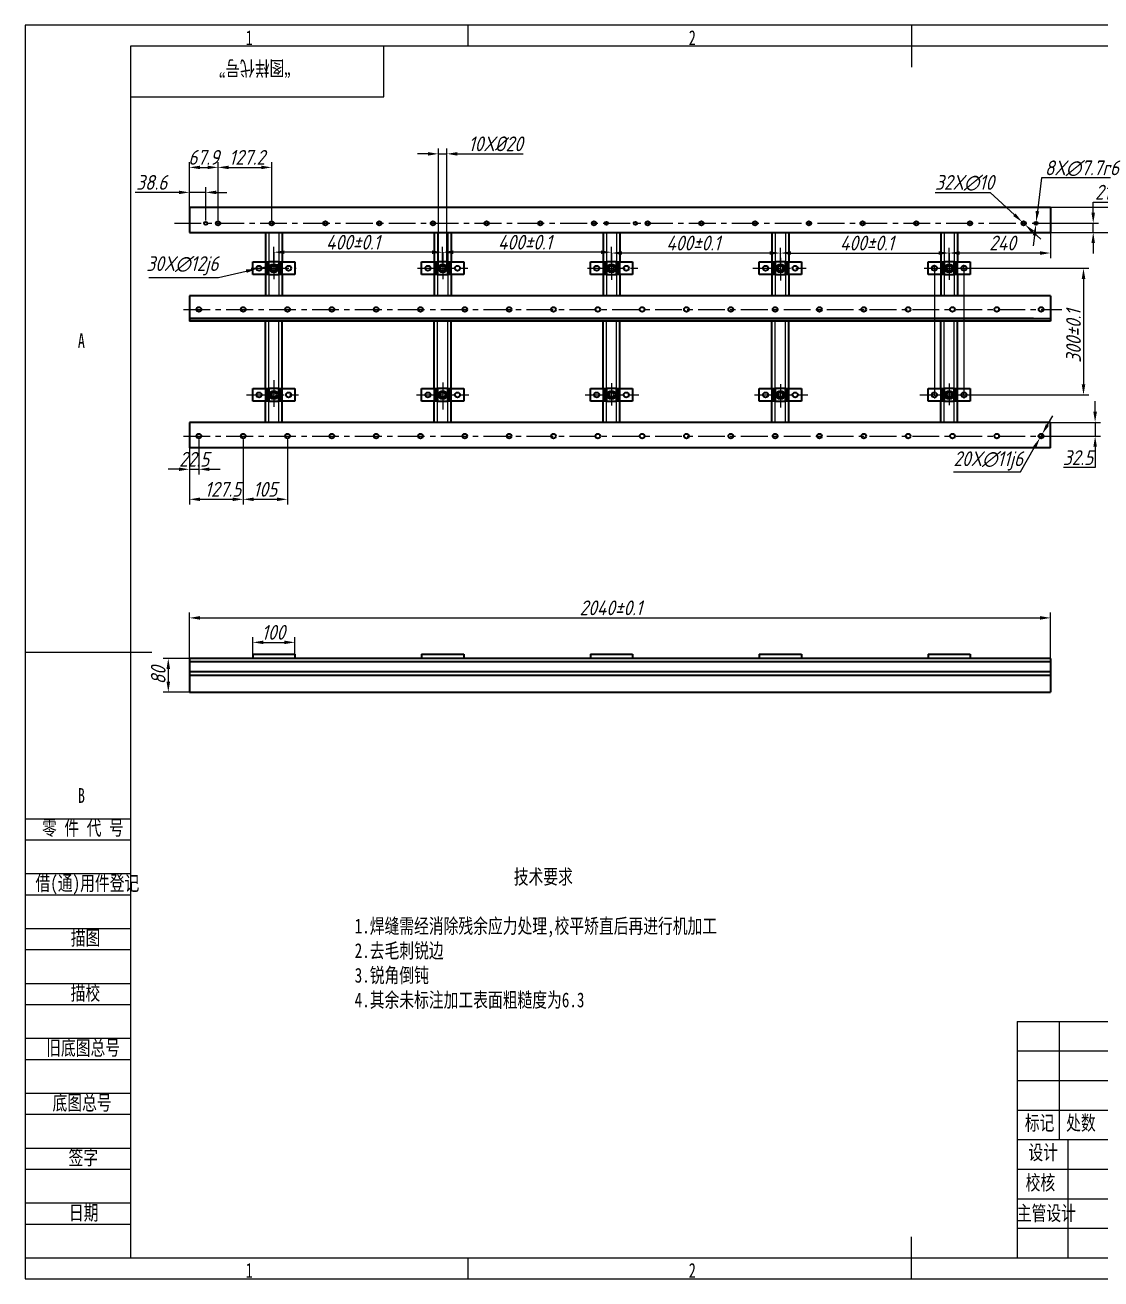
# Model space of a CAD drawing. Header units: millimetres. Extents: x 0 to 420, y 0 to 297.
# Drawn here: x 0 to 254.9, y 0 to 297 of the extents above; entities that cross this region are included whole.
import ezdxf

# ---------------------------------------------------------------- set-up
doc = ezdxf.new("R2010")
doc.units = ezdxf.units.MM
doc.header["$PDSIZE"] = -1
doc.linetypes.add('CENTER', pattern=[10.16, 6.35, -1.27, 1.27, -1.27])
doc.linetypes.add('CENTERX2', pattern=[20.32, 12.7, -2.54, 2.54, -2.54])
for name, color, linetype in [('10', 7, 'Continuous'), ('5', 7, 'Continuous'), ('9', 7, 'Continuous'), ('SLD-0', 7, 'Continuous')]:
    doc.layers.add(name, color=color, linetype=linetype)
for name, color, linetype, lineweight in [('中心线层', 1, 'CENTERX2', 15), ('文字层', 3, 'Continuous', 15), ('标注层', 4, 'Continuous', 15), ('细线层', 4, 'Continuous', 15), ('轮廓实线层', 7, 'Continuous', 40)]:
    doc.layers.add(name, color=color, linetype=linetype, lineweight=lineweight)
doc.styles.add('SLDTEXTSTYLE0', font='TXT', dxfattribs={"width": 0.7})
doc.styles.get("Standard").update_dxf_attribs({"font": 'gbeitc.shx', "height": 3.5})
doc.styles.add('中文', font='hyswlongfangsong.ttf', dxfattribs={"height": 3.5})
doc.dimstyles.new('ISO-25', dxfattribs={"dimtxt": 3.5, "dimasz": 2.5, "dimexe": 1.25, "dimexo": 0, "dimtad": 1, "dimtoh": 1, "dimdec": 1, "dimlfac": 10, "dimdsep": 46, "dimtxsty": 'Standard', "dimcen": 2.5, "dimadec": 0, "dimazin": 0, "dimtfac": 1, "dimtdec": 1, "dimtmove": 0, "dimatfit": 3, "dimfxl": 1, "dimarcsym": 0})
doc.dimstyles.new('对称偏差ISO-25', dxfattribs={"dimtxt": 3.5, "dimasz": 2.5, "dimexe": 1.25, "dimexo": 0, "dimtad": 1, "dimtoh": 1, "dimdec": 1, "dimlfac": 10, "dimdsep": 46, "dimtxsty": 'Standard', "dimcen": 2.5, "dimadec": 0, "dimazin": 0, "dimtol": 1, "dimtp": 0.1, "dimtm": 0.1, "dimtfac": 1, "dimtdec": 1, "dimtmove": 0, "dimatfit": 3, "dimfxl": 1, "dimarcsym": 0})

# ---------------------------------------------------------------- blocks, each defined once
blk = doc.blocks.new('_D')
at = {"layer": 'Defpoints', "color": 0, "transparency": 16777216}
for p in [(38.93, 196.89), (41.18, 198.84), (41.18, 191.78)]:
    blk.add_point(p, dxfattribs=at)
at = {"layer": '标注层', "color": 0, "lineweight": -2, "transparency": 16777216}
for p, q in [((38.93, 196.89), (38.93, 190.53)), ((41.18, 198.84), (41.18, 190.53)), ((36.43, 191.78), (33.93, 191.78)), ((38.93, 191.78), (41.18, 191.78)), ((43.68, 191.78), (46.18, 191.78))]:
    blk.add_line(p, q, dxfattribs=at)
at = {"layer": '标注层', "color": 0, "transparency": 16777216}
for points in [[(36.43, 192.2), (36.43, 191.37), (38.93, 191.78)], [(43.68, 192.2), (43.68, 191.37), (41.18, 191.78)]]:
    blk.add_solid(points, dxfattribs=at)
at = {"layer": '标注层', "color": 0, "transparency": 16777216, "insert": (40.06, 195.91), "char_height": 3.5, "attachment_point": 2}
blk.add_mtext('22.5', dxfattribs=at)
blk = doc.blocks.new('_D_1')
at = {"layer": 'Defpoints', "color": 0, "transparency": 16777216}
for p in [(38.93, 196.89), (51.68, 198.84), (51.68, 184.67)]:
    blk.add_point(p, dxfattribs=at)
at = {"layer": '标注层', "color": 0, "lineweight": -2, "transparency": 16777216}
for p, q in [((38.93, 196.89), (38.93, 183.42)), ((51.68, 198.84), (51.68, 183.42)), ((41.43, 184.67), (49.18, 184.67))]:
    blk.add_line(p, q, dxfattribs=at)
at = {"layer": '标注层', "color": 0, "transparency": 16777216}
for points in [[(41.43, 185.08), (41.43, 184.25), (38.93, 184.67)], [(49.18, 185.08), (49.18, 184.25), (51.68, 184.67)]]:
    blk.add_solid(points, dxfattribs=at)
at = {"layer": '标注层', "color": 0, "transparency": 16777216, "insert": (46.89, 188.79), "char_height": 3.5, "attachment_point": 2}
blk.add_mtext('127.5', dxfattribs=at)
blk = doc.blocks.new('_D_2')
at = {"layer": 'Defpoints', "color": 0, "transparency": 16777216}
for p in [(51.68, 198.84), (62.18, 198.84), (62.18, 184.67)]:
    blk.add_point(p, dxfattribs=at)
at = {"layer": '标注层', "color": 0, "lineweight": -2, "transparency": 16777216}
for p, q in [((51.68, 198.84), (51.68, 183.42)), ((62.18, 198.84), (62.18, 183.42)), ((54.18, 184.67), (59.68, 184.67))]:
    blk.add_line(p, q, dxfattribs=at)
at = {"layer": '标注层', "color": 0, "transparency": 16777216}
for points in [[(54.18, 185.08), (54.18, 184.25), (51.68, 184.67)], [(59.68, 185.08), (59.68, 184.25), (62.18, 184.67)]]:
    blk.add_solid(points, dxfattribs=at)
at = {"layer": '标注层', "color": 0, "transparency": 16777216, "insert": (56.87, 188.79), "char_height": 3.5, "attachment_point": 2}
blk.add_mtext('105', dxfattribs=at)
blk = doc.blocks.new('_D_3')
at = {"layer": 'Defpoints', "color": 0, "transparency": 16777216}
for p in [(38.93, 257.37), (38.93, 253.89), (42.79, 250.68)]:
    blk.add_point(p, dxfattribs=at)
at = {"layer": '标注层', "color": 0, "lineweight": -2, "transparency": 16777216}
for p, q in [((38.93, 253.89), (38.93, 258.62)), ((42.79, 250.68), (42.79, 258.62)), ((36.43, 257.37), (26.05, 257.37)), ((42.79, 257.37), (38.93, 257.37)), ((45.29, 257.37), (47.79, 257.37))]:
    blk.add_line(p, q, dxfattribs=at)
at = {"layer": '标注层', "color": 0, "transparency": 16777216}
for points in [[(36.43, 257.78), (36.43, 256.95), (38.93, 257.37)], [(45.29, 257.78), (45.29, 256.95), (42.79, 257.37)]]:
    blk.add_solid(points, dxfattribs=at)
at = {"layer": '标注层', "color": 0, "transparency": 16777216, "insert": (29.99, 261.49), "char_height": 3.5, "attachment_point": 2}
blk.add_mtext('38.6', dxfattribs=at)
blk = doc.blocks.new('_D_4')
at = {"layer": 'Defpoints', "color": 0, "transparency": 16777216}
for p in [(45.72, 263.29), (38.93, 253.89), (45.72, 250.79)]:
    blk.add_point(p, dxfattribs=at)
at = {"layer": '标注层', "color": 0, "lineweight": -2, "transparency": 16777216}
for p, q in [((38.93, 253.89), (38.93, 264.54)), ((45.72, 250.79), (45.72, 264.54)), ((41.43, 263.29), (43.22, 263.29))]:
    blk.add_line(p, q, dxfattribs=at)
at = {"layer": '标注层', "color": 0, "transparency": 16777216}
for points in [[(41.43, 263.7), (41.43, 262.87), (38.93, 263.29)], [(43.22, 263.7), (43.22, 262.87), (45.72, 263.29)]]:
    blk.add_solid(points, dxfattribs=at)
at = {"layer": '标注层', "color": 0, "transparency": 16777216, "insert": (42.33, 267.41), "char_height": 3.5, "attachment_point": 2}
blk.add_mtext('67.9', dxfattribs=at)
blk = doc.blocks.new('_D_5')
at = {"layer": 'Defpoints', "color": 0, "transparency": 16777216}
for p in [(58.44, 263.29), (45.72, 250.79), (58.44, 250.79)]:
    blk.add_point(p, dxfattribs=at)
at = {"layer": '标注层', "color": 0, "lineweight": -2, "transparency": 16777216}
for p, q in [((45.72, 250.79), (45.72, 264.54)), ((58.44, 250.79), (58.44, 264.54)), ((48.22, 263.29), (55.94, 263.29))]:
    blk.add_line(p, q, dxfattribs=at)
at = {"layer": '标注层', "color": 0, "transparency": 16777216}
for points in [[(48.22, 263.7), (48.22, 262.87), (45.72, 263.29)], [(55.94, 263.7), (55.94, 262.87), (58.44, 263.29)]]:
    blk.add_solid(points, dxfattribs=at)
at = {"layer": '标注层', "color": 0, "transparency": 16777216, "insert": (52.58, 267.41), "char_height": 3.5, "attachment_point": 2}
blk.add_mtext('127.2', dxfattribs=at)
blk = doc.blocks.new('_D_6')
at = {"layer": 'Defpoints', "color": 0, "transparency": 16777216}
for p in [(242.93, 253.89), (218.93, 243), (218.93, 240.64)]:
    blk.add_point(p, dxfattribs=at)
at = {"layer": '标注层', "color": 0, "lineweight": -2, "transparency": 16777216}
for p, q in [((242.93, 253.89), (242.93, 241.75)), ((218.93, 240.64), (218.93, 244.25)), ((240.43, 243), (221.43, 243))]:
    blk.add_line(p, q, dxfattribs=at)
at = {"layer": '标注层', "color": 0, "transparency": 16777216}
for points in [[(221.43, 243.42), (221.43, 242.58), (218.93, 243)], [(240.43, 243.42), (240.43, 242.58), (242.93, 243)]]:
    blk.add_solid(points, dxfattribs=at)
at = {"layer": '标注层', "color": 0, "transparency": 16777216, "insert": (231.55, 247.12), "char_height": 3.5, "attachment_point": 2}
blk.add_mtext('240', dxfattribs=at)
blk = doc.blocks.new('_D_7')
at = {"layer": 'Defpoints', "color": 0, "lineweight": -3, "transparency": 16777216}
for p in [(178.93, 240.64), (218.93, 243), (218.93, 240.64)]:
    blk.add_point(p, dxfattribs=at)
at = {"layer": '标注层', "color": 0, "lineweight": -2, "transparency": 16777216}
for p, q in [((178.93, 240.64), (178.93, 244.25)), ((218.93, 240.64), (218.93, 244.25)), ((181.43, 243), (216.43, 243))]:
    blk.add_line(p, q, dxfattribs=at)
at = {"layer": '标注层', "color": 0, "lineweight": -3, "transparency": 16777216}
for points in [[(181.43, 243.42), (181.43, 242.58), (178.93, 243)], [(216.43, 243.42), (216.43, 242.58), (218.93, 243)]]:
    blk.add_solid(points, dxfattribs=at)
at = {"layer": '标注层', "color": 0, "transparency": 16777216, "insert": (199.43, 247.12), "char_height": 3.5, "attachment_point": 2}
blk.add_mtext('400±0.1', dxfattribs=at)
blk = doc.blocks.new('_D_8')
at = {"layer": 'Defpoints', "color": 0, "lineweight": -3, "transparency": 16777216}
for p in [(240.41, 199.17), (240.96, 200.12)]:
    blk.add_point(p, dxfattribs=at)
at = {"layer": '标注层', "color": 0, "lineweight": -2, "transparency": 16777216}
for p, q in [((242.21, 202.28), (243.46, 204.45)), ((240.96, 200.12), (240.41, 199.17)), ((235.8, 191.17), (239.16, 197)), ((219.93, 191.17), (235.8, 191.17))]:
    blk.add_line(p, q, dxfattribs=at)
at = {"layer": '标注层', "color": 0, "lineweight": -3, "transparency": 16777216}
for points in [[(241.85, 202.49), (242.57, 202.07), (240.96, 200.12)], [(238.8, 197.21), (239.52, 196.79), (240.41, 199.17)]]:
    blk.add_solid(points, dxfattribs=at)
at = {"layer": '标注层', "color": 0, "transparency": 16777216, "insert": (219.93, 196.03), "char_height": 3.5, "attachment_point": 1}
blk.add_mtext('20X∅11j6', dxfattribs=at)
blk = doc.blocks.new('_D_9')
at = {"layer": 'Defpoints', "color": 0, "lineweight": -3, "transparency": 16777216}
for p in [(217.68, 239.39), (217.68, 209.39), (250.75, 209.39)]:
    blk.add_point(p, dxfattribs=at)
at = {"layer": '标注层', "color": 0, "lineweight": -2, "transparency": 16777216}
for p, q in [((217.68, 239.39), (252, 239.39)), ((250.75, 236.89), (250.75, 211.89)), ((217.68, 209.39), (252, 209.39))]:
    blk.add_line(p, q, dxfattribs=at)
at = {"layer": '标注层', "color": 0, "lineweight": -3, "transparency": 16777216}
for points in [[(250.33, 236.89), (251.17, 236.89), (250.75, 239.39)], [(250.33, 211.89), (251.17, 211.89), (250.75, 209.39)]]:
    blk.add_solid(points, dxfattribs=at)
at = {"layer": '标注层', "color": 0, "transparency": 16777216, "insert": (246.63, 223.3), "char_height": 3.5, "attachment_point": 2, "rotation": 90}
blk.add_mtext('300±0.1', dxfattribs=at)
blk = doc.blocks.new('_D_10')
at = {"layer": 'Defpoints', "color": 0, "lineweight": -3, "transparency": 16777216}
for p in [(239.45, 249.66), (239.54, 250.42)]:
    blk.add_point(p, dxfattribs=at)
at = {"layer": '标注层', "color": 0, "lineweight": -2, "transparency": 16777216}
for p, q in [((240.81, 260.8), (239.85, 252.91)), ((257.12, 260.8), (240.81, 260.8)), ((239.45, 249.66), (239.54, 250.42)), ((239.14, 247.18), (238.84, 244.7))]:
    blk.add_line(p, q, dxfattribs=at)
at = {"layer": '标注层', "color": 0, "lineweight": -3, "transparency": 16777216}
for points in [[(239.43, 252.96), (240.26, 252.85), (239.54, 250.42)], [(238.73, 247.23), (239.56, 247.13), (239.45, 249.66)]]:
    blk.add_solid(points, dxfattribs=at)
at = {"layer": '标注层', "color": 0, "transparency": 16777216, "insert": (241.59, 264.93), "char_height": 3.5, "attachment_point": 1}
blk.add_mtext('8X∅7.7r6', dxfattribs=at)
blk = doc.blocks.new('_D_11')
at = {"layer": 'Defpoints', "color": 0, "transparency": 16777216}
for p in [(236.2, 250.38), (236.94, 249.7)]:
    blk.add_point(p, dxfattribs=at)
at = {"layer": '标注层', "color": 0, "lineweight": -2, "transparency": 16777216}
for p, q in [((215.57, 257.36), (228.66, 257.36)), ((228.66, 257.36), (234.37, 252.08)), ((236.94, 249.7), (236.2, 250.38)), ((238.77, 248), (240.61, 246.31))]:
    blk.add_line(p, q, dxfattribs=at)
at = {"layer": '标注层', "color": 0, "transparency": 16777216}
for points in [[(234.65, 252.38), (234.09, 251.77), (236.2, 250.38)], [(239.06, 248.31), (238.49, 247.7), (236.94, 249.7)]]:
    blk.add_solid(points, dxfattribs=at)
at = {"layer": '标注层', "color": 0, "transparency": 16777216, "insert": (215.57, 261.48), "char_height": 3.5, "attachment_point": 1}
blk.add_mtext('32X∅10', dxfattribs=at)
blk = doc.blocks.new('_D_12')
at = {"layer": 'Defpoints', "color": 0, "transparency": 16777216}
for p in [(242.93, 202.89), (239.88, 199.64), (253.5, 199.64)]:
    blk.add_point(p, dxfattribs=at)
at = {"layer": '标注层', "color": 0, "lineweight": -2, "transparency": 16777216}
for p, q in [((253.5, 205.39), (253.5, 207.89)), ((242.93, 202.89), (254.75, 202.89)), ((253.5, 202.89), (253.5, 199.64)), ((239.88, 199.64), (254.75, 199.64)), ((253.5, 197.14), (253.5, 192.17)), ((253.5, 192.17), (246.02, 192.17))]:
    blk.add_line(p, q, dxfattribs=at)
at = {"layer": '标注层', "color": 0, "transparency": 16777216}
for points in [[(253.09, 205.39), (253.92, 205.39), (253.5, 202.89)], [(253.09, 197.14), (253.92, 197.14), (253.5, 199.64)]]:
    blk.add_solid(points, dxfattribs=at)
at = {"layer": '标注层', "color": 0, "transparency": 16777216, "insert": (249.45, 196.29), "char_height": 3.5, "attachment_point": 2}
blk.add_mtext('32.5', dxfattribs=at)
blk = doc.blocks.new('_D_13')
at = {"layer": 'Defpoints', "color": 0, "transparency": 16777216}
for p in [(240.13, 250.04), (242.93, 247.89), (253.05, 247.89)]:
    blk.add_point(p, dxfattribs=at)
at = {"layer": '标注层', "color": 0, "lineweight": -2, "transparency": 16777216}
for p, q in [((253.05, 252.54), (253.05, 255.04)), ((253.05, 255.04), (259.87, 255.04)), ((240.13, 250.04), (254.3, 250.04)), ((253.05, 247.89), (253.05, 250.04)), ((242.93, 247.89), (254.3, 247.89)), ((253.05, 245.39), (253.05, 242.89))]:
    blk.add_line(p, q, dxfattribs=at)
at = {"layer": '标注层', "color": 0, "transparency": 16777216}
for points in [[(252.63, 252.54), (253.46, 252.54), (253.05, 250.04)], [(252.63, 245.39), (253.46, 245.39), (253.05, 247.89)]]:
    blk.add_solid(points, dxfattribs=at)
at = {"layer": '标注层', "color": 0, "transparency": 16777216, "insert": (256.77, 259.17), "char_height": 3.5, "attachment_point": 2}
blk.add_mtext('21.5', dxfattribs=at)
blk = doc.blocks.new('_D_16')
at = {"layer": 'Defpoints', "color": 0, "lineweight": -3, "transparency": 16777216}
for p in [(99.93, 266.5), (97.93, 239.39), (99.93, 239.39)]:
    blk.add_point(p, dxfattribs=at)
at = {"layer": '标注层', "color": 0, "lineweight": -2, "transparency": 16777216}
for p, q in [((97.93, 239.39), (97.93, 267.75)), ((99.93, 239.39), (99.93, 267.75)), ((95.43, 266.5), (92.93, 266.5)), ((97.93, 266.5), (99.93, 266.5)), ((102.43, 266.5), (118, 266.5))]:
    blk.add_line(p, q, dxfattribs=at)
at = {"layer": '标注层', "color": 0, "lineweight": -3, "transparency": 16777216}
for points in [[(95.43, 266.91), (95.43, 266.08), (97.93, 266.5)], [(102.43, 266.91), (102.43, 266.08), (99.93, 266.5)]]:
    blk.add_solid(points, dxfattribs=at)
at = {"layer": '标注层', "color": 0, "transparency": 16777216, "insert": (111.47, 270.62), "char_height": 3.5, "attachment_point": 2}
blk.add_mtext('10X%%C20', dxfattribs=at)
blk = doc.blocks.new('_D_17')
at = {"layer": 'Defpoints', "color": 0, "lineweight": -3, "transparency": 16777216}
for p in [(138.93, 243), (138.93, 240.64), (178.93, 240.64)]:
    blk.add_point(p, dxfattribs=at)
at = {"layer": '标注层', "color": 0, "lineweight": -2, "transparency": 16777216}
for p, q in [((138.93, 240.64), (138.93, 244.25)), ((178.93, 240.64), (178.93, 244.25)), ((176.43, 243), (141.43, 243))]:
    blk.add_line(p, q, dxfattribs=at)
at = {"layer": '标注层', "color": 0, "lineweight": -3, "transparency": 16777216}
for points in [[(141.43, 243.42), (141.43, 242.58), (138.93, 243)], [(176.43, 243.42), (176.43, 242.58), (178.93, 243)]]:
    blk.add_solid(points, dxfattribs=at)
at = {"layer": '标注层', "color": 0, "transparency": 16777216, "insert": (158.29, 247.12), "char_height": 3.5, "attachment_point": 2}
blk.add_mtext('400±0.1', dxfattribs=at)
blk = doc.blocks.new('_D_18')
at = {"layer": 'Defpoints', "color": 0, "lineweight": -3, "transparency": 16777216}
for p in [(98.93, 243.2), (98.93, 240.64), (138.93, 240.64)]:
    blk.add_point(p, dxfattribs=at)
at = {"layer": '标注层', "color": 0, "lineweight": -2, "transparency": 16777216}
for p, q in [((98.93, 240.64), (98.93, 244.45)), ((138.93, 240.64), (138.93, 244.45)), ((136.43, 243.2), (101.43, 243.2))]:
    blk.add_line(p, q, dxfattribs=at)
at = {"layer": '标注层', "color": 0, "lineweight": -3, "transparency": 16777216}
for points in [[(101.43, 243.62), (101.43, 242.78), (98.93, 243.2)], [(136.43, 243.62), (136.43, 242.78), (138.93, 243.2)]]:
    blk.add_solid(points, dxfattribs=at)
at = {"layer": '标注层', "color": 0, "transparency": 16777216, "insert": (118.41, 247.32), "char_height": 3.5, "attachment_point": 2}
blk.add_mtext('400±0.1', dxfattribs=at)
blk = doc.blocks.new('_D_19')
at = {"layer": 'Defpoints', "color": 0, "lineweight": -3, "transparency": 16777216}
for p in [(58.93, 243.2), (58.93, 240.64), (98.93, 240.64)]:
    blk.add_point(p, dxfattribs=at)
at = {"layer": '标注层', "color": 0, "lineweight": -2, "transparency": 16777216}
for p, q in [((58.93, 240.64), (58.93, 244.45)), ((98.93, 240.64), (98.93, 244.45)), ((96.43, 243.2), (61.43, 243.2))]:
    blk.add_line(p, q, dxfattribs=at)
at = {"layer": '标注层', "color": 0, "lineweight": -3, "transparency": 16777216}
for points in [[(61.43, 243.62), (61.43, 242.78), (58.93, 243.2)], [(96.43, 243.62), (96.43, 242.78), (98.93, 243.2)]]:
    blk.add_solid(points, dxfattribs=at)
at = {"layer": '标注层', "color": 0, "transparency": 16777216, "insert": (77.67, 247.32), "char_height": 3.5, "attachment_point": 2}
blk.add_mtext('400±0.1', dxfattribs=at)
blk = doc.blocks.new('SW_CENTERMARKSYMBOL_13')
at = {"layer": '10', "color": 0}
for p, q in [((-0.5, 0), (-0.85, 0)), ((0, 0), (-0.25, 0)), ((0, 0.5), (0, 0.85)), ((0, 0), (0, 0.25)), ((0, 0), (0, -0.25)), ((0, 0), (0.25, 0)), ((0, -0.5), (0, -0.85)), ((0, -0.5), (0, -29.5)), ((-0.5, -30), (-0.85, -30)), ((0, -30), (-0.25, -30)), ((0, -30), (0, -29.75)), ((0, -30), (0.25, -30)), ((0, -30), (0, -30.25)), ((0, -30.5), (0, -30.85)), ((0.5, -30), (0.85, -30))]:
    blk.add_line(p, q, dxfattribs=at)
blk = doc.blocks.new('SW_CENTERMARKSYMBOL_14')
at = {"layer": '10', "color": 0}
for p, q in [((-0.5, 0), (-0.85, 0)), ((0, 0), (-0.25, 0)), ((0, 0.5), (0, 0.85)), ((0, 0), (0, 0.25)), ((0, 0), (0, -0.25)), ((0, 0), (0.25, 0)), ((0, -0.5), (0, -0.85)), ((0, -0.5), (0, -29.5)), ((-0.5, -30), (-0.85, -30)), ((0, -30), (-0.25, -30)), ((0, -30), (0, -29.75)), ((0, -30), (0.25, -30)), ((0, -30), (0, -30.25)), ((0, -30.5), (0, -30.85)), ((0.5, -30), (0.85, -30))]:
    blk.add_line(p, q, dxfattribs=at)
blk = doc.blocks.new('_D_20')
at = {"layer": 'Defpoints', "color": 0, "lineweight": -3, "transparency": 16777216}
for p in [(242.93, 156.58), (38.93, 146.98), (242.93, 146.98)]:
    blk.add_point(p, dxfattribs=at)
at = {"layer": '标注层', "color": 0, "lineweight": -2, "transparency": 16777216}
for p, q in [((38.93, 146.98), (38.93, 157.83)), ((242.93, 146.98), (242.93, 157.83)), ((41.43, 156.58), (240.43, 156.58))]:
    blk.add_line(p, q, dxfattribs=at)
at = {"layer": '标注层', "color": 0, "lineweight": -3, "transparency": 16777216}
for points in [[(41.43, 157), (41.43, 156.16), (38.93, 156.58)], [(240.43, 157), (240.43, 156.16), (242.93, 156.58)]]:
    blk.add_solid(points, dxfattribs=at)
at = {"layer": '标注层', "color": 0, "transparency": 16777216, "insert": (138.77, 160.71), "char_height": 3.5, "attachment_point": 2}
blk.add_mtext('2040±0.1', dxfattribs=at)
blk = doc.blocks.new('_D_21')
at = {"layer": 'Defpoints', "color": 0, "lineweight": -3, "transparency": 16777216}
for p in [(63.93, 150.78), (53.93, 147.98), (63.93, 147.98)]:
    blk.add_point(p, dxfattribs=at)
at = {"layer": '标注层', "color": 0, "lineweight": -2, "transparency": 16777216}
for p, q in [((53.93, 147.98), (53.93, 152.03)), ((63.93, 147.98), (63.93, 152.03)), ((56.43, 150.78), (61.43, 150.78))]:
    blk.add_line(p, q, dxfattribs=at)
at = {"layer": '标注层', "color": 0, "lineweight": -3, "transparency": 16777216}
for points in [[(56.43, 151.2), (56.43, 150.37), (53.93, 150.78)], [(61.43, 151.2), (61.43, 150.37), (63.93, 150.78)]]:
    blk.add_solid(points, dxfattribs=at)
at = {"layer": '标注层', "color": 0, "transparency": 16777216, "insert": (58.82, 154.91), "char_height": 3.5, "attachment_point": 2}
blk.add_mtext('100', dxfattribs=at)
blk = doc.blocks.new('_D_22')
at = {"layer": 'Defpoints', "color": 0, "lineweight": -3, "transparency": 16777216}
for p in [(38.93, 146.98), (33.93, 138.98), (38.93, 138.98)]:
    blk.add_point(p, dxfattribs=at)
at = {"layer": '标注层', "color": 0, "lineweight": -2, "transparency": 16777216}
for p, q in [((38.93, 146.98), (32.68, 146.98)), ((33.93, 144.48), (33.93, 141.48)), ((38.93, 138.98), (32.68, 138.98))]:
    blk.add_line(p, q, dxfattribs=at)
at = {"layer": '标注层', "color": 0, "lineweight": -3, "transparency": 16777216}
for points in [[(33.51, 144.48), (34.35, 144.48), (33.93, 146.98)], [(33.51, 141.48), (34.35, 141.48), (33.93, 138.98)]]:
    blk.add_solid(points, dxfattribs=at)
at = {"layer": '标注层', "color": 0, "transparency": 16777216, "insert": (29.8, 142.98), "char_height": 3.5, "attachment_point": 2, "rotation": 90}
blk.add_mtext('80', dxfattribs=at)
blk = doc.blocks.new('*D59')
at = {"layer": 'Defpoints', "color": 0, "lineweight": -3, "transparency": 16777216}
for p in [(54.85, 239.26), (56.02, 239.52)]:
    blk.add_point(p, dxfattribs=at)
at = {"layer": '标注层', "color": 0, "lineweight": -2, "transparency": 16777216}
for p, q in [((58.46, 240.07), (60.9, 240.63)), ((45.85, 237.23), (52.41, 238.71)), ((56.02, 239.52), (54.85, 239.26)), ((29.33, 237.23), (45.85, 237.23))]:
    blk.add_line(p, q, dxfattribs=at)
at = {"layer": '标注层', "color": 0, "lineweight": -3, "transparency": 16777216}
for points in [[(52.32, 239.12), (52.5, 238.3), (54.85, 239.26)], [(58.37, 240.48), (58.55, 239.67), (56.02, 239.52)]]:
    blk.add_solid(points, dxfattribs=at)
at = {"layer": '标注层', "color": 0, "transparency": 16777216, "insert": (37.27, 239.97), "char_height": 3.5, "attachment_point": 5}
blk.add_mtext('30X∅12j6', dxfattribs=at)
blk = doc.blocks.new('*D60')
at = {"layer": 'Defpoints', "color": 0, "transparency": 16777216}
for p in [(242.93, 253.89), (264, 253.89), (242.93, 247.89)]:
    blk.add_point(p, dxfattribs=at)
at = {"layer": '标注层', "color": 0, "lineweight": -2, "transparency": 16777216}
for p, q in [((264, 256.39), (264, 258.89)), ((242.93, 253.89), (265.25, 253.89)), ((264, 247.89), (264, 253.89)), ((242.93, 247.89), (265.25, 247.89)), ((264, 245.39), (264, 242.89))]:
    blk.add_line(p, q, dxfattribs=at)
at = {"layer": '标注层', "color": 0, "transparency": 16777216}
for points in [[(263.58, 256.39), (264.42, 256.39), (264, 253.89)], [(263.58, 245.39), (264.42, 245.39), (264, 247.89)]]:
    blk.add_solid(points, dxfattribs=at)
at = {"layer": '标注层', "color": 0, "transparency": 16777216, "insert": (261.63, 250.89), "char_height": 3.5, "attachment_point": 5, "rotation": 90}
blk.add_mtext('60', dxfattribs=at)

msp = doc.modelspace()

# ---------------------------------------------------------------- linework, layer by layer
at = {"layer": '10', "color": 7}
for p, q in [((105, 292), (105, 297)), ((0, 109), (25, 109)), ((0, 104), (25, 104)), ((0, 96), (25, 96)), ((0, 91), (25, 91)), ((0, 83), (25, 83)), ((0, 78), (25, 78)), ((0, 70), (25, 70)), ((0, 65), (25, 65)), ((0, 57), (25, 57)), ((235, 54), (315, 54)), ((0, 52), (25, 52)), ((235, 47), (315, 47)), ((0, 44), (25, 44)), ((0, 39), (25, 39)), ((0, 31), (25, 31)), ((0, 26), (25, 26)), ((0, 18), (25, 18)), ((0, 13), (25, 13)), ((105, 0), (105, 5))]:
    msp.add_line(p, q, dxfattribs=at)
at = {"layer": '10', "color": 7, "lineweight": 15}
for p, q in [((245, 61), (245, 33)), ((235, 40), (315, 40)), ((235, 33), (365, 33)), ((247, 33), (247, 5)), ((235, 26), (315, 26)), ((235, 19), (315, 19)), ((235, 12), (315, 12))]:
    msp.add_line(p, q, dxfattribs=at)
at = {"layer": '5', "color": 7}
for p, q in [((210, 297), (210, 292)), ((210, 292), (210, 287)), ((0, 148.5), (25, 148.5)), ((25, 148.5), (30, 148.5)), ((210, 5), (210, 10)), ((210, 0), (210, 5))]:
    msp.add_line(p, q, dxfattribs=at)
at = {"layer": '5', "color": 7, "lineweight": 15}
for p, q in [((415, 292), (25, 292)), ((25, 292), (25, 5)), ((85, 280), (85, 292)), ((25, 280), (85, 280)), ((235, 61), (415, 61)), ((235, 61), (235, 5)), ((0, 5), (415, 5))]:
    msp.add_line(p, q, dxfattribs=at)
at = {"layer": '9', "color": 7}
for p, q in [((420, 297), (0, 297)), ((0, 297), (0, 0)), ((0, 0), (420, 0))]:
    msp.add_line(p, q, dxfattribs=at)
at = {"layer": '中心线层', "linetype": 'CENTER', "lineweight": -3}
for p, q in [((35.364, 250.042), (244.426, 250.042)), ((58.935, 243.199), (58.935, 236.1)), ((98.935, 243.199), (98.935, 236.107)), ((138.935, 242.999), (138.935, 235.826)), ((178.935, 241.889), (178.935, 236.488)), ((218.935, 242.999), (218.935, 236.19)), ((53.558, 239.392), (64.225, 239.392)), ((92.964, 239.392), (104.899, 239.392)), ((133.252, 239.392), (145.138, 239.392)), ((172.441, 239.392), (185.013, 239.392)), ((212.985, 239.392), (224.413, 239.392)), ((37.512, 229.642), (245.623, 229.642)), ((58.935, 212.893), (58.935, 206.474)), ((98.935, 212.304), (98.935, 205.611)), ((138.935, 212.218), (138.935, 206.872)), ((178.935, 211.97), (178.935, 206.448)), ((218.935, 212.066), (218.935, 206.941)), ((52.466, 209.392), (64.795, 209.392)), ((92.695, 209.392), (105.151, 209.392)), ((132.67, 209.392), (145.378, 209.392)), ((172.768, 209.392), (185.477, 209.392)), ((211.954, 209.392), (224.651, 209.392)), ((37.512, 199.642), (245.236, 199.642))]:
    msp.add_line(p, q, dxfattribs=at)
at = {"layer": '细线层', "linetype": 'ByBlock', "lineweight": -3}
for p, q in [((57.735, 247.892), (57.735, 240.892)), ((60.135, 247.892), (60.135, 240.892)), ((97.735, 247.892), (97.735, 240.892)), ((100.135, 247.892), (100.135, 240.892)), ((137.735, 247.892), (137.735, 240.892)), ((140.135, 247.892), (140.135, 240.892)), ((177.735, 247.892), (177.735, 240.892)), ((180.135, 247.892), (180.135, 240.892)), ((217.735, 247.892), (217.735, 240.892)), ((220.135, 247.892), (220.135, 240.892)), ((57.735, 237.892), (57.735, 232.892)), ((60.135, 237.892), (60.135, 232.892)), ((97.735, 237.892), (97.735, 232.892)), ((100.135, 237.892), (100.135, 232.892)), ((137.735, 237.892), (137.735, 232.892)), ((140.135, 237.892), (140.135, 232.892)), ((177.735, 237.892), (177.735, 232.892)), ((180.135, 237.892), (180.135, 232.892)), ((217.735, 237.892), (217.735, 232.892)), ((220.135, 237.892), (220.135, 232.892)), ((57.735, 210.892), (57.735, 226.892)), ((60.135, 210.892), (60.135, 226.892)), ((97.735, 210.892), (97.735, 226.892)), ((100.135, 210.892), (100.135, 226.892)), ((137.735, 210.892), (137.735, 226.892)), ((140.135, 210.892), (140.135, 226.892)), ((177.735, 210.892), (177.735, 226.892)), ((180.135, 210.892), (180.135, 226.892)), ((217.735, 210.892), (217.735, 226.892)), ((220.135, 210.892), (220.135, 226.892)), ((57.735, 202.892), (57.735, 207.892)), ((60.135, 202.892), (60.135, 207.892)), ((97.735, 202.892), (97.735, 207.892)), ((100.135, 202.892), (100.135, 207.892)), ((137.735, 202.892), (137.735, 207.892)), ((140.135, 202.892), (140.135, 207.892)), ((177.735, 202.892), (177.735, 207.892)), ((180.135, 202.892), (180.135, 207.892)), ((217.735, 202.892), (217.735, 207.892)), ((220.135, 202.892), (220.135, 207.892))]:
    msp.add_line(p, q, dxfattribs=at)
at = {"layer": '轮廓实线层', "linetype": 'ByBlock', "lineweight": 35}
for p, q in [((38.935, 253.892), (38.935, 247.892)), ((38.935, 253.892), (242.935, 253.892)), ((242.935, 253.892), (242.935, 247.892)), ((38.935, 247.892), (242.935, 247.892)), ((56.935, 247.892), (56.935, 240.892)), ((60.935, 247.892), (60.935, 240.892)), ((96.935, 247.892), (96.935, 240.892)), ((100.935, 247.892), (100.935, 240.892)), ((136.935, 247.892), (136.935, 240.892)), ((140.935, 247.892), (140.935, 240.892)), ((176.935, 247.892), (176.935, 240.892)), ((180.935, 247.892), (180.935, 240.892)), ((216.935, 247.892), (216.935, 240.892)), ((220.935, 247.892), (220.935, 240.892)), ((53.935, 237.892), (53.935, 240.892)), ((53.935, 240.892), (56.935, 240.892)), ((56.935, 240.892), (57.735, 240.892)), ((56.935, 240.892), (56.935, 237.892)), ((57.335, 240.892), (57.335, 237.892)), ((60.135, 240.892), (57.735, 240.892)), ((60.135, 240.892), (60.935, 240.892)), ((60.535, 237.892), (60.535, 240.892)), ((60.935, 237.892), (60.935, 240.892)), ((60.935, 240.892), (63.935, 240.892)), ((63.935, 240.892), (63.935, 237.892)), ((93.935, 237.892), (93.935, 240.892)), ((93.935, 240.892), (96.935, 240.892)), ((96.935, 240.892), (97.735, 240.892)), ((96.935, 240.892), (96.935, 237.892)), ((97.335, 240.892), (97.335, 237.892)), ((100.135, 240.892), (97.735, 240.892)), ((97.735, 240.892), (97.735, 237.892)), ((100.135, 240.892), (100.935, 240.892)), ((100.135, 237.892), (100.135, 240.892)), ((100.535, 237.892), (100.535, 240.892)), ((100.935, 237.892), (100.935, 240.892)), ((100.935, 240.892), (103.935, 240.892)), ((103.935, 240.892), (103.935, 237.892)), ((133.935, 237.892), (133.935, 240.892)), ((133.935, 240.892), (136.935, 240.892)), ((136.935, 240.892), (137.735, 240.892)), ((136.935, 240.892), (136.935, 237.892)), ((137.335, 240.892), (137.335, 237.892)), ((140.135, 240.892), (137.735, 240.892)), ((137.735, 240.892), (137.735, 237.892)), ((140.135, 240.892), (140.935, 240.892)), ((140.135, 237.892), (140.135, 240.892)), ((140.535, 237.892), (140.535, 240.892)), ((140.935, 237.892), (140.935, 240.892)), ((140.935, 240.892), (143.935, 240.892)), ((143.935, 240.892), (143.935, 237.892)), ((173.935, 240.892), (176.935, 240.892)), ((173.935, 237.892), (173.935, 240.892)), ((176.935, 240.892), (177.735, 240.892)), ((176.935, 240.892), (176.935, 237.892)), ((177.335, 240.892), (177.335, 237.892)), ((180.135, 240.892), (177.735, 240.892)), ((177.735, 240.892), (177.735, 237.892)), ((180.135, 240.892), (180.935, 240.892)), ((180.135, 237.892), (180.135, 240.892)), ((180.535, 237.892), (180.535, 240.892)), ((180.935, 237.892), (180.935, 240.892)), ((180.935, 240.892), (183.935, 240.892)), ((183.935, 240.892), (183.935, 237.892)), ((213.935, 237.892), (213.935, 240.892)), ((213.935, 240.892), (216.935, 240.892)), ((216.935, 240.892), (217.735, 240.892)), ((216.935, 240.892), (216.935, 237.892)), ((217.335, 240.892), (217.335, 237.892)), ((220.135, 240.892), (217.735, 240.892)), ((217.735, 240.892), (217.735, 237.892)), ((220.135, 240.892), (220.935, 240.892)), ((220.135, 237.892), (220.135, 240.892)), ((220.535, 237.892), (220.535, 240.892)), ((220.935, 237.892), (220.935, 240.892)), ((220.935, 240.892), (223.935, 240.892)), ((223.935, 240.892), (223.935, 237.892)), ((56.935, 237.892), (53.935, 237.892)), ((56.935, 237.892), (56.935, 232.892)), ((57.735, 237.892), (56.935, 237.892)), ((57.735, 237.892), (60.135, 237.892)), ((60.935, 237.892), (60.135, 237.892)), ((60.935, 237.892), (60.935, 232.892)), ((63.935, 237.892), (60.935, 237.892)), ((96.935, 237.892), (93.935, 237.892)), ((96.935, 237.892), (96.935, 232.892)), ((97.735, 237.892), (96.935, 237.892)), ((97.735, 237.892), (100.135, 237.892)), ((100.935, 237.892), (100.135, 237.892)), ((100.935, 237.892), (100.935, 232.892)), ((103.935, 237.892), (100.935, 237.892)), ((136.935, 237.892), (133.935, 237.892)), ((136.935, 237.892), (136.935, 232.892)), ((137.735, 237.892), (136.935, 237.892)), ((137.735, 237.892), (140.135, 237.892)), ((140.935, 237.892), (140.135, 237.892)), ((140.935, 237.892), (140.935, 232.892)), ((143.935, 237.892), (140.935, 237.892)), ((176.935, 237.892), (173.935, 237.892)), ((176.935, 237.892), (176.935, 232.892)), ((177.735, 237.892), (176.935, 237.892)), ((177.735, 237.892), (180.135, 237.892)), ((180.935, 237.892), (180.135, 237.892)), ((180.935, 237.892), (180.935, 232.892)), ((183.935, 237.892), (180.935, 237.892)), ((216.935, 237.892), (213.935, 237.892)), ((216.935, 237.892), (216.935, 232.892)), ((217.735, 237.892), (216.935, 237.892)), ((217.735, 237.892), (220.135, 237.892)), ((220.935, 237.892), (220.135, 237.892)), ((220.935, 237.892), (220.935, 232.892)), ((223.935, 237.892), (220.935, 237.892)), ((242.935, 232.892), (38.935, 232.892)), ((38.935, 232.892), (38.935, 227.462)), ((242.935, 232.892), (242.935, 227.392)), ((238.935, 227.462), (38.935, 227.462)), ((38.935, 227.462), (38.935, 227.392)), ((38.935, 227.392), (38.935, 226.892)), ((242.935, 227.392), (38.935, 227.392)), ((242.935, 226.892), (38.935, 226.892)), ((56.935, 210.892), (56.935, 226.892)), ((60.935, 210.892), (60.935, 226.892)), ((96.935, 210.892), (96.935, 226.892)), ((100.935, 210.892), (100.935, 226.892)), ((136.935, 210.892), (136.935, 226.892)), ((140.935, 210.892), (140.935, 226.892)), ((176.935, 210.892), (176.935, 226.892)), ((180.935, 210.892), (180.935, 226.892)), ((216.935, 210.892), (216.935, 226.892)), ((220.935, 210.892), (220.935, 226.892)), ((238.935, 227.392), (238.935, 227.462)), ((242.935, 227.392), (242.935, 226.892)), ((53.935, 207.892), (53.935, 210.892)), ((53.935, 210.892), (56.935, 210.892)), ((56.935, 210.892), (57.735, 210.892)), ((56.935, 210.892), (56.935, 207.892)), ((57.335, 210.892), (57.335, 207.892)), ((60.135, 210.892), (57.735, 210.892)), ((57.735, 210.892), (57.735, 207.892)), ((60.135, 210.892), (60.935, 210.892)), ((60.135, 207.892), (60.135, 210.892)), ((60.535, 207.892), (60.535, 210.892)), ((60.935, 207.892), (60.935, 210.892)), ((60.935, 210.892), (63.935, 210.892)), ((63.935, 210.892), (63.935, 207.892)), ((93.935, 207.892), (93.935, 210.892)), ((93.935, 210.892), (96.935, 210.892)), ((96.935, 210.892), (97.735, 210.892)), ((96.935, 210.892), (96.935, 207.892)), ((97.335, 210.892), (97.335, 207.892)), ((100.135, 210.892), (97.735, 210.892)), ((97.735, 210.892), (97.735, 207.892)), ((100.135, 210.892), (100.935, 210.892)), ((100.135, 207.892), (100.135, 210.892)), ((100.535, 207.892), (100.535, 210.892)), ((100.935, 207.892), (100.935, 210.892)), ((100.935, 210.892), (103.935, 210.892)), ((103.935, 210.892), (103.935, 207.892)), ((133.935, 207.892), (133.935, 210.892)), ((133.935, 210.892), (136.935, 210.892)), ((136.935, 210.892), (137.735, 210.892)), ((136.935, 210.892), (136.935, 207.892)), ((137.335, 210.892), (137.335, 207.892)), ((140.135, 210.892), (137.735, 210.892)), ((137.735, 210.892), (137.735, 207.892)), ((140.135, 210.892), (140.935, 210.892)), ((140.135, 207.892), (140.135, 210.892)), ((140.535, 207.892), (140.535, 210.892)), ((140.935, 207.892), (140.935, 210.892)), ((140.935, 210.892), (143.935, 210.892)), ((143.935, 210.892), (143.935, 207.892)), ((173.935, 210.892), (176.935, 210.892)), ((173.935, 207.892), (173.935, 210.892)), ((176.935, 210.892), (177.735, 210.892)), ((176.935, 210.892), (176.935, 207.892)), ((177.335, 210.892), (177.335, 207.892)), ((180.135, 210.892), (177.735, 210.892)), ((177.735, 210.892), (177.735, 207.892)), ((180.135, 210.892), (180.935, 210.892)), ((180.135, 207.892), (180.135, 210.892)), ((180.535, 207.892), (180.535, 210.892)), ((180.935, 207.892), (180.935, 210.892)), ((180.935, 210.892), (183.935, 210.892)), ((183.935, 210.892), (183.935, 207.892)), ((213.935, 210.892), (216.935, 210.892)), ((213.935, 207.892), (213.935, 210.892)), ((216.935, 210.892), (217.735, 210.892)), ((216.935, 210.892), (216.935, 207.892)), ((217.335, 210.892), (217.335, 207.892)), ((220.135, 210.892), (217.735, 210.892)), ((217.735, 210.892), (217.735, 207.892)), ((220.135, 210.892), (220.935, 210.892)), ((220.135, 207.892), (220.135, 210.892)), ((220.535, 207.892), (220.535, 210.892)), ((220.935, 207.892), (220.935, 210.892)), ((220.935, 210.892), (223.935, 210.892)), ((223.935, 210.892), (223.935, 207.892)), ((56.935, 207.892), (53.935, 207.892)), ((56.935, 202.892), (56.935, 207.892)), ((57.735, 207.892), (56.935, 207.892)), ((57.735, 207.892), (60.135, 207.892)), ((60.935, 207.892), (60.135, 207.892)), ((60.935, 202.892), (60.935, 207.892)), ((63.935, 207.892), (60.935, 207.892)), ((96.935, 207.892), (93.935, 207.892)), ((96.935, 202.892), (96.935, 207.892)), ((97.735, 207.892), (96.935, 207.892)), ((97.735, 207.892), (100.135, 207.892)), ((100.935, 207.892), (100.135, 207.892)), ((100.935, 202.892), (100.935, 207.892)), ((103.935, 207.892), (100.935, 207.892)), ((136.935, 207.892), (133.935, 207.892)), ((136.935, 202.892), (136.935, 207.892)), ((137.735, 207.892), (136.935, 207.892)), ((137.735, 207.892), (140.135, 207.892)), ((140.935, 207.892), (140.135, 207.892)), ((140.935, 202.892), (140.935, 207.892)), ((143.935, 207.892), (140.935, 207.892)), ((176.935, 207.892), (173.935, 207.892)), ((176.935, 202.892), (176.935, 207.892)), ((177.735, 207.892), (176.935, 207.892)), ((177.735, 207.892), (180.135, 207.892)), ((180.935, 207.892), (180.135, 207.892)), ((180.935, 202.892), (180.935, 207.892)), ((183.935, 207.892), (180.935, 207.892)), ((216.935, 207.892), (213.935, 207.892)), ((216.935, 202.892), (216.935, 207.892)), ((217.735, 207.892), (216.935, 207.892)), ((217.735, 207.892), (220.135, 207.892)), ((220.935, 207.892), (220.135, 207.892)), ((220.935, 202.892), (220.935, 207.892)), ((223.935, 207.892), (220.935, 207.892)), ((38.935, 202.892), (38.935, 196.892)), ((242.935, 202.892), (38.935, 202.892)), ((242.935, 196.892), (242.935, 202.892)), ((242.935, 196.892), (38.935, 196.892)), ((242.935, 146.981), (38.935, 146.981)), ((38.935, 146.981), (38.935, 146.181)), ((242.935, 146.181), (38.935, 146.181)), ((38.935, 146.181), (38.935, 143.781)), ((53.935, 147.981), (53.935, 146.981)), ((53.935, 147.981), (63.935, 147.981)), ((63.935, 147.981), (63.935, 146.981)), ((93.935, 147.981), (93.935, 146.981)), ((93.935, 147.981), (103.935, 147.981)), ((103.935, 147.981), (103.935, 146.981)), ((133.935, 147.981), (133.935, 146.981)), ((133.935, 147.981), (143.935, 147.981)), ((143.935, 147.981), (143.935, 146.981)), ((173.935, 147.981), (173.935, 146.981)), ((173.935, 147.981), (183.935, 147.981)), ((183.935, 147.981), (183.935, 146.981)), ((213.935, 147.981), (213.935, 146.981)), ((213.935, 147.981), (223.935, 147.981)), ((223.935, 147.981), (223.935, 146.981)), ((242.935, 146.981), (242.935, 146.181)), ((242.935, 146.181), (242.935, 143.781)), ((242.935, 143.781), (38.935, 143.781)), ((38.935, 143.781), (38.935, 142.981)), ((38.935, 142.981), (38.935, 138.981)), ((38.935, 142.981), (242.935, 142.981)), ((242.935, 143.781), (242.935, 142.981)), ((242.935, 142.981), (242.935, 138.981)), ((38.935, 138.981), (242.935, 138.981))]:
    msp.add_line(p, q, dxfattribs=at)
at = {"layer": '轮廓实线层', "linetype": 'ByBlock', "lineweight": -3}
for p, q in [((57.735, 240.892), (57.735, 237.892)), ((60.135, 237.892), (60.135, 240.892))]:
    msp.add_line(p, q, dxfattribs=at)
at = {"layer": '轮廓实线层', "linetype": 'ByBlock', "lineweight": 35}
for centre, radius in [((42.795, 250.042), 0.385), ((45.721, 250.042), 0.5), ((58.444, 250.042), 0.5), ((71.167, 250.042), 0.5), ((83.89, 250.042), 0.5), ((96.613, 250.042), 0.5), ((109.336, 250.042), 0.5), ((122.059, 250.042), 0.5), ((134.782, 250.042), 0.5), ((137.705, 250.042), 0.385), ((144.585, 250.042), 0.385), ((147.511, 250.042), 0.5), ((160.234, 250.042), 0.5), ((172.957, 250.042), 0.5), ((185.68, 250.042), 0.5), ((198.403, 250.042), 0.5), ((211.126, 250.042), 0.5), ((223.849, 250.042), 0.5), ((236.572, 250.042), 0.5), ((239.495, 250.042), 0.385), ((55.435, 239.392), 0.6), ((58.935, 239.392), 1), ((58.935, 239.392), 0.6), ((62.435, 239.392), 0.6), ((95.435, 239.392), 0.6), ((98.935, 239.392), 1), ((98.935, 239.392), 0.6), ((102.435, 239.392), 0.6), ((135.435, 239.392), 0.6), ((138.935, 239.392), 1), ((138.935, 239.392), 0.6), ((142.435, 239.392), 0.6), ((175.435, 239.392), 0.6), ((178.935, 239.392), 1), ((178.935, 239.392), 0.6), ((182.435, 239.392), 0.6), ((215.435, 239.392), 0.6), ((218.935, 239.392), 1), ((218.935, 239.392), 0.6), ((222.435, 239.392), 0.6), ((41.185, 229.642), 0.55), ((51.685, 229.642), 0.55), ((62.185, 229.642), 0.55), ((72.685, 229.642), 0.55), ((83.185, 229.642), 0.55), ((93.685, 229.642), 0.55), ((104.185, 229.642), 0.55), ((114.685, 229.642), 0.55), ((125.185, 229.642), 0.55), ((135.685, 229.642), 0.55), ((146.185, 229.642), 0.55), ((156.685, 229.642), 0.55), ((167.185, 229.642), 0.55), ((177.685, 229.642), 0.55), ((188.185, 229.642), 0.55), ((198.685, 229.642), 0.55), ((209.185, 229.642), 0.55), ((219.685, 229.642), 0.55), ((230.185, 229.642), 0.55), ((240.685, 229.642), 0.55), ((55.435, 209.392), 0.6), ((58.935, 209.392), 1), ((58.935, 209.392), 0.6), ((62.435, 209.392), 0.6), ((95.435, 209.392), 0.6), ((98.935, 209.392), 1), ((98.935, 209.392), 0.6), ((102.435, 209.392), 0.6), ((135.435, 209.392), 0.6), ((138.935, 209.392), 1), ((138.935, 209.392), 0.6), ((142.435, 209.392), 0.6), ((175.435, 209.392), 0.6), ((178.935, 209.392), 1), ((178.935, 209.392), 0.6), ((182.435, 209.392), 0.6), ((215.435, 209.392), 0.6), ((218.935, 209.392), 1), ((218.935, 209.392), 0.6), ((222.435, 209.392), 0.6), ((41.185, 199.642), 0.55), ((51.685, 199.642), 0.55), ((62.185, 199.642), 0.55), ((72.685, 199.642), 0.55), ((83.185, 199.642), 0.55), ((93.685, 199.642), 0.55), ((104.185, 199.642), 0.55), ((114.685, 199.642), 0.55), ((125.185, 199.642), 0.55), ((135.685, 199.642), 0.55), ((146.185, 199.642), 0.55), ((156.685, 199.642), 0.55), ((167.185, 199.642), 0.55), ((177.685, 199.642), 0.55), ((188.185, 199.642), 0.55), ((198.685, 199.642), 0.55), ((209.185, 199.642), 0.55), ((219.685, 199.642), 0.55), ((230.185, 199.642), 0.55), ((240.685, 199.642), 0.55)]:
    msp.add_circle(centre, radius, dxfattribs=at)

# ---------------------------------------------------------------- block references
for name, p in [('SW_CENTERMARKSYMBOL_14', (215.435, 239.392)), ('SW_CENTERMARKSYMBOL_13', (222.435, 239.392))]:
    msp.add_blockref(name, p, dxfattribs=at)

# ---------------------------------------------------------------- texts
at = {"layer": '10', "color": 7, "char_height": 3.5}
for s, insert, attachment_point, style in [('1', (53.118, 295.762), 2, 'SLDTEXTSTYLE0'), ('2', (158.075, 295.762), 2, 'SLDTEXTSTYLE0'), ('A', (13.337, 224.012), 2, 'SLDTEXTSTYLE0'), ('B', (13.343, 116.262), 2, 'SLDTEXTSTYLE0'), ('零 件 代 号', (4.023, 108.595), 1, '中文'), ('借(通)用件登记', (2.474, 95.499), 1, '中文'), ('描图', (14.33, 82.553), 2, '中文'), ('描校', (14.298, 69.517), 2, '中文'), ('旧底图总号', (5, 56.488), 1, '中文'), ('底图总号', (6.5, 43.486), 1, '中文'), ('标记', (240.345, 38.717), 2, '中文'), ('处数', (250.141, 38.717), 2, '中文'), ('签字', (13.804, 30.537), 2, '中文'), ('设计', (241.191, 31.734), 2, '中文'), ('校核', (240.536, 24.556), 2, '中文'), ('日期', (13.881, 17.437), 2, '中文'), ('主管设计', (241.953, 17.33), 2, '中文'), ('1', (53.118, 3.762), 2, 'SLDTEXTSTYLE0'), ('2', (158.075, 3.762), 2, 'SLDTEXTSTYLE0')]:
    msp.add_mtext(s, dxfattribs=dict(at, insert=insert, attachment_point=attachment_point, style=style))
at = {"layer": 'SLD-0', "insert": (54.424, 285.023), "char_height": 3.5, "attachment_point": 2, "rotation": 180, "style": '中文'}
msp.add_mtext('“图样代号”', dxfattribs=at)
at = {"layer": '文字层', "linetype": 'ByBlock', "lineweight": 35, "insert": (78.088, 97.019), "char_height": 3.5, "attachment_point": 1, "style": '中文'}
msp.add_mtext_dynamic_manual_height_columns('\\pi37.689;技术要求\\P\\pi44.522;\\P\\pi0;1.焊缝需经消除残余应力处理,校平矫直后再进行机加工\\P2.去毛刺锐边\\P3.锐角倒钝\\P4.其余未标注加工表面粗糙度为6.3', width=89.04456, gutter_width=17.5, heights=[0], dxfattribs=at)

# ---------------------------------------------------------------- dimensions: what is measured, and where the dimension line sits
at = {"layer": '标注层'}
dim = msp.add_linear_dim(base=(99.935, 266.497), p1=(97.935, 239.392), p2=(99.935, 239.392), text='10X%%C<>', dimstyle='ISO-25', dxfattribs=at)
dim.commit()
dim.dimension.update_dxf_attribs({"geometry": '_D_16', "text_midpoint": (111.466, 266.497), "dimtype": 160})
for base, p1, p2, picture, middle in [((45.721, 263.286), (38.935, 253.892), (45.721, 250.792), '_D_4', (42.328, 263.286)), ((58.444, 263.286), (45.721, 250.792), (58.444, 250.792), '_D_5', (52.576, 263.286)), ((41.185, 191.783), (38.935, 196.892), (41.185, 198.842), '_D', (40.06, 191.783)), ((51.685, 184.666), (38.935, 196.892), (51.685, 198.842), '_D_1', (46.887, 184.666)), ((62.185, 184.666), (51.685, 198.842), (62.185, 198.842), '_D_2', (56.869, 184.666)), ((63.935, 150.785), (53.935, 147.981), (63.935, 147.981), '_D_21', (58.821, 150.785))]:
    dim = msp.add_linear_dim(base=base, p1=p1, p2=p2, dimstyle='ISO-25', override={"dimtxsty": 'Standard'}, dxfattribs=at)
    dim.commit()
    dim.dimension.update_dxf_attribs({"geometry": picture, "text_midpoint": middle, "dimtype": 160})
for p1, p2, text, picture, middle in [((239.448, 249.66), (239.542, 250.424), '8X<>r6', '_D_10', (249.351, 260.801)), ((236.939, 249.702), (236.205, 250.381), '32X<>', '_D_11', (221.802, 257.358))]:
    dim = msp.add_diameter_dim_2p(p1=p1, p2=p2, text=text, dimstyle='ISO-25', dxfattribs=at)
    dim.commit()
    dim.dimension.update_dxf_attribs({"geometry": picture, "text_midpoint": middle, "dimtype": 163})
for base, p1, p2, dimstyle, picture, middle in [((38.935, 257.368), (42.795, 250.677), (38.935, 253.892), 'ISO-25', '_D_3', (29.992, 257.368)), ((218.935, 242.999), (242.935, 253.892), (218.935, 240.642), 'ISO-25', '_D_6', (231.551, 242.999)), ((58.935, 243.199), (98.935, 240.642), (58.935, 240.642), '对称偏差ISO-25', '_D_19', (77.666, 243.199)), ((98.935, 243.199), (138.935, 240.642), (98.935, 240.642), '对称偏差ISO-25', '_D_18', (118.411, 243.199)), ((138.935, 242.999), (178.935, 240.642), (138.935, 240.642), '对称偏差ISO-25', '_D_17', (158.293, 242.999)), ((218.935, 242.999), (178.935, 240.642), (218.935, 240.642), '对称偏差ISO-25', '_D_7', (199.43, 242.999)), ((242.935, 156.582), (38.935, 146.981), (242.935, 146.981), '对称偏差ISO-25', '_D_20', (138.775, 156.582))]:
    dim = msp.add_linear_dim(base=base, p1=p1, p2=p2, dimstyle=dimstyle, dxfattribs=at)
    dim.commit()
    dim.dimension.update_dxf_attribs({"geometry": picture, "text_midpoint": middle, "dimtype": 160})
for base, p1, p2, dimstyle, picture, middle in [((253.047, 247.892), (240.13, 250.042), (242.935, 247.892), 'ISO-25', '_D_13', (256.771, 255.042)), ((250.751, 209.392), (217.685, 239.392), (217.685, 209.392), '对称偏差ISO-25', '_D_9', (250.751, 223.296)), ((253.502, 199.642), (242.935, 202.892), (239.885, 199.642), 'ISO-25', '_D_12', (249.45, 192.169))]:
    dim = msp.add_linear_dim(base=base, p1=p1, p2=p2, angle=90, dimstyle=dimstyle, dxfattribs=at)
    dim.commit()
    dim.dimension.update_dxf_attribs({"geometry": picture, "text_midpoint": middle, "dimtype": 160})
dim = msp.add_linear_dim(base=(264, 253.892), p1=(242.935, 247.892), p2=(242.935, 253.892), angle=90, dimstyle='ISO-25', dxfattribs=at)
dim.commit()
dim.dimension.update_dxf_attribs({"geometry": '*D60', "text_midpoint": (261.625, 250.892)})
dim = msp.add_diameter_dim_2p(p1=(56.02, 239.524), p2=(54.85, 239.26), text='30X<>j6', dimstyle='ISO-25', dxfattribs=at)
dim.commit()
dim.dimension.update_dxf_attribs({"geometry": '*D59', "text_midpoint": (37.274, 239.965)})
dim = msp.add_diameter_dim_2p(p1=(240.96, 200.118), p2=(240.41, 199.165), text='20X<>j6', dimstyle='ISO-25', override={"dimtxsty": 'Standard'}, dxfattribs=at)
dim.commit()
dim.dimension.update_dxf_attribs({"geometry": '_D_8', "text_midpoint": (227.55, 193.912)})
dim = msp.add_linear_dim(base=(33.929, 138.981), p1=(38.935, 146.981), p2=(38.935, 138.981), angle=90, dimstyle='ISO-25', override={"dimtxsty": 'Standard'}, dxfattribs=at)
dim.commit()
dim.dimension.update_dxf_attribs({"geometry": '_D_22', "text_midpoint": (33.929, 142.981), "dimtype": 160})

doc.saveas('drawing.dxf')
